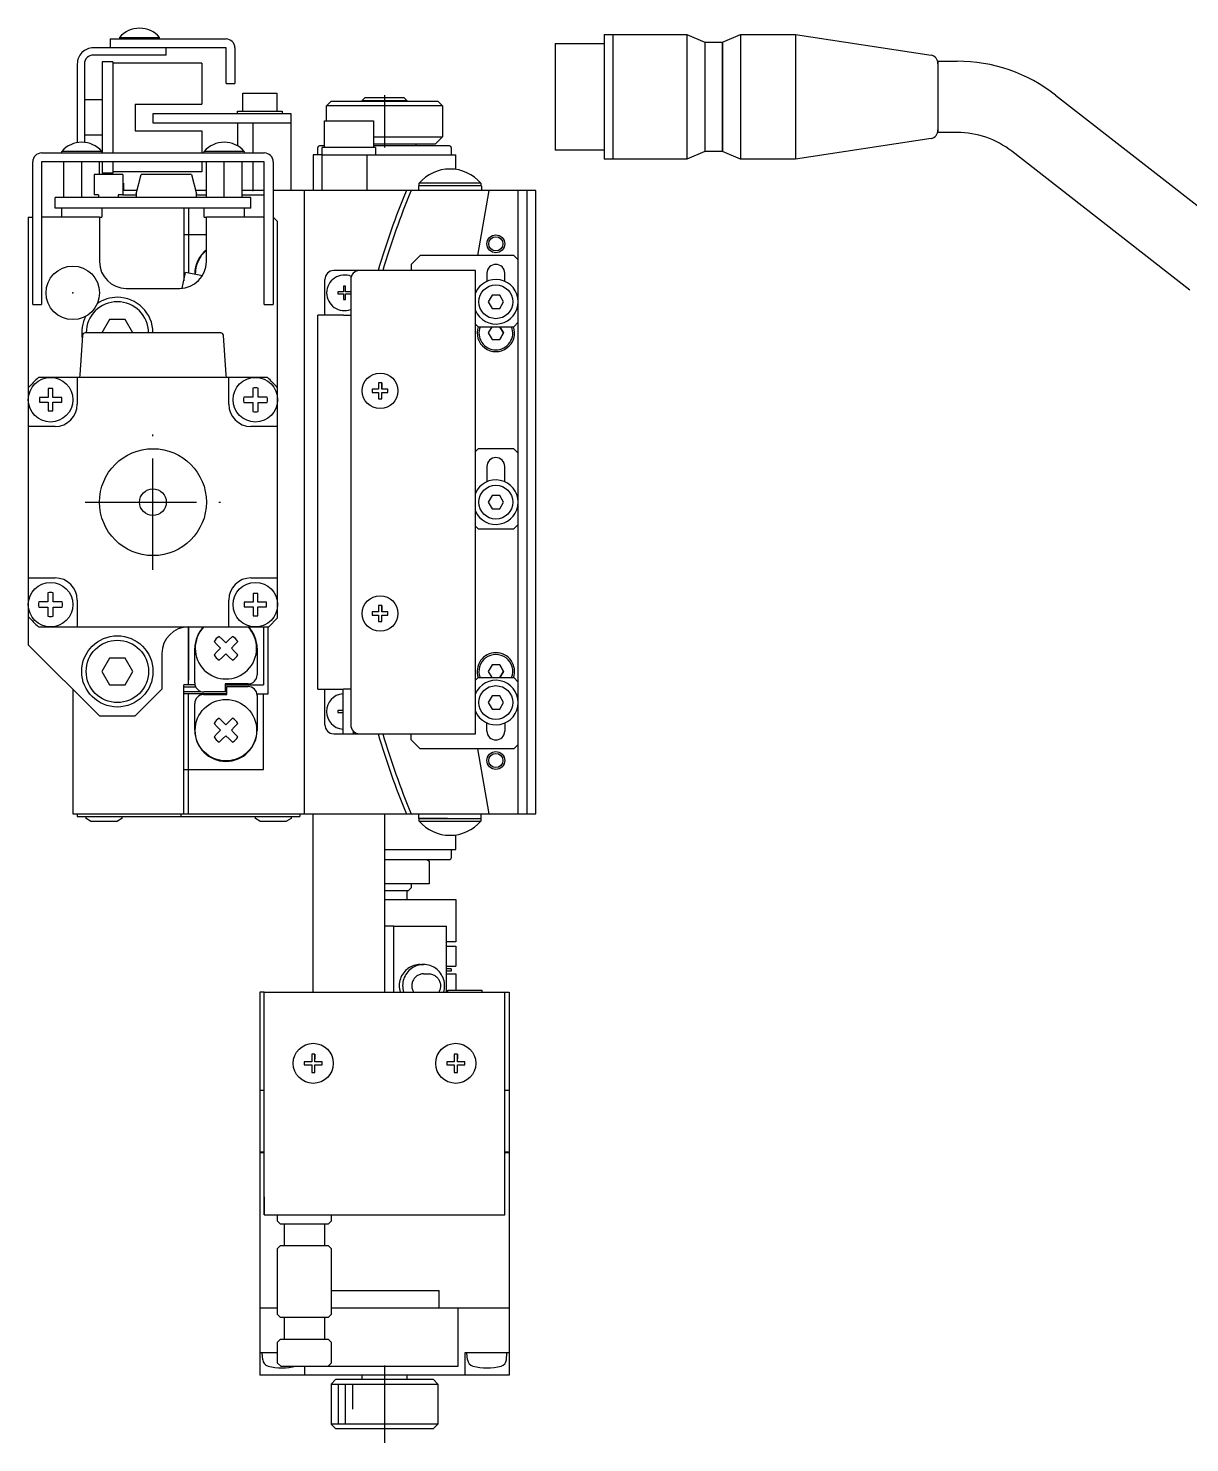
# Model space of a CAD drawing. Extents: x -29 to 396, y 25 to 442.
# Drawn here: x -28.5 to 101.9, y 194.7 to 353.5 of the extents above; entities that cross this region are included whole.
import ezdxf

# ---------------------------------------------------------------- set-up
doc = ezdxf.new("R2010")
doc.units = 0
doc.header["$LTSCALE"] = 10
doc.linetypes.add('CENTER', pattern=[2, 1.25, -0.25, 0.25, -0.25])
doc.layers.get('0').update_dxf_attribs({"linetype": 'CONTINUOUS'})
doc.layers.add('10', color=7, linetype='CONTINUOUS')

msp = doc.modelspace()

# ---------------------------------------------------------------- linework, layer by layer
at = {"color": 7, "linetype": 'CONTINUOUS'}
for p, q in [((-17.016458, 353.333173), (-17.01884, 353.338059)), ((-17.016458, 353.333173), (-17.01884, 353.338059)), ((-14.991036, 353.338059), (-14.99342, 353.333173)), ((36.138329, 352.817687), (36.138329, 345.817689)), ((36.138329, 352.817687), (37.138331, 352.817687)), ((37.138331, 352.817687), (37.138331, 345.817689)), ((37.138331, 352.817687), (37.138331, 345.817689)), ((37.138331, 352.817687), (45.445331, 352.817687)), ((45.445331, 352.817687), (45.445331, 345.817689)), ((45.445331, 352.817687), (47.445331, 351.967689)), ((49.445331, 351.967689), (51.445331, 352.817687)), ((51.445331, 352.817687), (51.445331, 345.817689)), ((51.445331, 352.817687), (57.638331, 352.817687)), ((57.638331, 352.817687), (57.638331, 345.817689)), ((57.638331, 352.817687), (72.872313, 350.502013)), ((-6.304938, 351.314585), (-21.204938, 351.314585)), ((-19.304938, 352.314585), (-19.304938, 351.314585)), ((-19.304938, 352.314585), (-6.304938, 352.314585)), ((-18.254938, 352.498899), (-18.254938, 352.314585)), ((-13.754938, 352.314585), (-13.754938, 352.498899)), ((-13.004938, 350.514585), (-13.004938, 351.314585)), ((-6.304938, 347.314585), (-6.304938, 351.314585)), ((-5.304938, 351.314585), (-5.304938, 347.314585)), ((30.638329, 351.817687), (30.638329, 345.817689)), ((30.638329, 351.817687), (36.138329, 351.817687)), ((47.445331, 351.967689), (47.445331, 345.817689)), ((47.445331, 351.967689), (49.445331, 351.967689)), ((49.445331, 351.967689), (49.445331, 345.817689)), ((49.445331, 345.817689), (49.445331, 351.967689)), ((-23.004938, 349.514585), (-23.004938, 340.667143)), ((-22.204938, 349.514585), (-22.204938, 340.694115)), ((-13.004938, 350.514585), (-21.204938, 350.514585)), ((-19.004938, 349.764585), (-20.204938, 349.764585)), ((-20.204938, 349.764585), (-20.204938, 339.514585)), ((-19.004938, 349.764585), (-19.004938, 339.514585)), ((-9.004938, 349.614585), (-19.004938, 349.614585)), ((-9.004938, 349.614585), (-9.004938, 345.014585)), ((73.638331, 349.817689), (73.638331, 341.817689)), ((73.638331, 349.817689), (75.775919, 349.817689)), ((-6.304938, 347.314585), (-5.304938, 347.314585)), ((-4.404938, 346.214585), (-2.504938, 346.214585)), ((-4.404938, 344.214585), (-4.404938, 346.214585)), ((-2.504938, 346.214585), (-0.604938, 346.214585)), ((-0.604938, 346.214585), (-0.604938, 344.214585)), ((-22.204938, 345.514585), (-20.204938, 345.514585)), ((-16.504938, 345.014585), (-9.004938, 345.014585)), ((-16.504938, 345.014585), (-16.504938, 342.014585)), ((4.995062, 344.814585), (5.495062, 345.314585)), ((17.995062, 344.814585), (4.995062, 344.814585)), ((4.995062, 343.114585), (4.995062, 344.814585)), ((5.495062, 345.314585), (17.495062, 345.314585)), ((8.995062, 345.414585), (9.245062, 345.664585)), ((8.995062, 345.414585), (13.995062, 345.414585)), ((8.995062, 345.314604), (8.995062, 345.414585)), ((9.245062, 345.664585), (9.295062, 345.714585)), ((13.695062, 345.714585), (9.295062, 345.714585)), ((13.695062, 345.714585), (13.745062, 345.664585)), ((13.745062, 345.664585), (13.995062, 345.414585)), ((13.995062, 345.414585), (13.995062, 345.314604)), ((17.495062, 345.314585), (17.995062, 344.814585)), ((17.995062, 344.814585), (17.995062, 341.314585)), ((30.638329, 345.817689), (30.638329, 339.817691)), ((36.138329, 345.817689), (36.138329, 338.817689)), ((37.138331, 345.817689), (37.138331, 338.817689)), ((37.138331, 345.817689), (37.138331, 338.817689)), ((45.445331, 345.817689), (45.445331, 338.817689)), ((47.445331, 345.817689), (47.445331, 339.667689)), ((49.445331, 345.817689), (49.445331, 339.667689)), ((49.445331, 339.667689), (49.445331, 345.817689)), ((51.445331, 345.817689), (51.445331, 338.817689)), ((57.638331, 345.817689), (57.638331, 338.817689)), ((86.844807, 346.012043), (106.821761, 330.433833)), ((-14.504938, 343.914585), (-14.504938, 342.914585)), ((0.995062, 343.914585), (-14.504938, 343.914585)), ((-5.004938, 344.214585), (-2.504938, 344.214585)), ((-5.004938, 343.914585), (-5.004938, 344.214585)), ((-2.504938, 344.214585), (-0.004938, 344.214585)), ((-0.004938, 344.214585), (-0.004938, 343.914585)), ((0.995062, 335.314585), (0.995062, 343.914585)), ((4.745062, 343.114585), (10.245062, 343.114585)), ((4.745062, 340.114585), (4.745062, 343.114585)), ((10.245062, 343.114585), (10.245062, 340.114585)), ((-20.204938, 341.514585), (-22.204938, 341.514585)), ((-16.504938, 342.014585), (-9.004938, 342.014585)), ((-14.504938, 342.914585), (0.995062, 342.914585)), ((-9.004938, 342.014585), (-9.004938, 339.514585)), ((-5.004938, 342.914585), (-5.004938, 340.312661)), ((-3.241668, 339.514585), (-3.241668, 342.914585)), ((75.775919, 341.817689), (73.638331, 341.817689)), ((-7.51884, 340.538058), (-7.516456, 340.533171)), ((-5.493419, 340.533171), (-5.491035, 340.538058)), ((3.995062, 339.314585), (3.995062, 340.114585)), ((4.745062, 340.314585), (4.195062, 340.314585)), ((10.495062, 340.114585), (4.495062, 340.114585)), ((4.495062, 339.314585), (4.495062, 340.114585)), ((10.245062, 341.314585), (11.495062, 341.314585)), ((17.195062, 340.514585), (10.245062, 340.514585)), ((18.795062, 340.314585), (10.245062, 340.314585)), ((10.495062, 340.114585), (10.495062, 339.314585)), ((11.495062, 341.314585), (11.762887, 341.314585)), ((11.762887, 341.314585), (17.995062, 341.314585)), ((14.995062, 340.514585), (14.995062, 340.314585)), ((17.995062, 341.314585), (17.195062, 340.514585)), ((18.995062, 340.114585), (18.995062, 339.314585)), ((36.138329, 339.817691), (30.638329, 339.817691)), ((72.872313, 341.133363), (57.638331, 338.817689)), ((-28.004938, 322.514585), (-28.004938, 338.514585)), ((-27.004938, 339.514585), (-2.004938, 339.514585)), ((-27.004938, 338.514585), (-27.004938, 322.514585)), ((-2.004938, 338.514585), (-27.004938, 338.514585)), ((-20.254938, 339.698898), (-24.754938, 339.698898)), ((-24.754938, 339.514585), (-24.754938, 339.698898)), ((-24.504938, 334.514585), (-24.504938, 338.514585)), ((-22.504938, 334.514585), (-22.504938, 338.514585)), ((-20.504938, 337.114585), (-20.504938, 338.514585)), ((-20.254938, 339.698898), (-20.254938, 339.514585)), ((-20.204938, 338.514585), (-20.204938, 337.264585)), ((-19.004938, 338.514585), (-19.004938, 337.264585)), ((-9.004938, 338.514585), (-9.004938, 337.414585)), ((-4.254938, 339.698898), (-8.754938, 339.698898)), ((-8.754938, 339.514585), (-8.754938, 339.698898)), ((-8.504938, 334.514585), (-8.504938, 338.514585)), ((-6.504938, 334.514585), (-6.504938, 338.514585)), ((-4.504938, 334.514585), (-4.504938, 338.514585)), ((-4.254938, 339.698898), (-4.254938, 339.514585)), ((-3.241668, 335.314585), (-3.241668, 338.514585)), ((-2.004938, 322.514585), (-2.004938, 338.514585)), ((-1.004938, 338.514585), (-1.004938, 322.514585)), ((4.495062, 339.314585), (3.495062, 339.314585)), ((3.495062, 339.314585), (3.495062, 335.314585)), ((4.495062, 335.314585), (4.495062, 339.314585)), ((4.495062, 339.314585), (19.495062, 339.314585)), ((9.495062, 339.314585), (9.495062, 335.314585)), ((19.495062, 337.667711), (19.495062, 339.314585)), ((37.138331, 338.817689), (36.138329, 338.817689)), ((45.445331, 338.817689), (37.138331, 338.817689)), ((47.445331, 339.667689), (45.445331, 338.817689)), ((49.445331, 339.667689), (47.445331, 339.667689)), ((51.445331, 338.817689), (49.445331, 339.667689)), ((57.638331, 338.817689), (51.445331, 338.817689)), ((101.902255, 324.125231), (81.925301, 339.703441)), ((-17.904938, 337.114585), (-21.104938, 337.114585)), ((-21.104938, 337.114585), (-21.104938, 334.814585)), ((-19.004938, 337.264585), (-20.204938, 337.264585)), ((-9.004938, 337.414585), (-19.004938, 337.414585)), ((-17.904938, 337.114585), (-17.904938, 334.814585)), ((-16.404938, 334.914585), (-15.815449, 337.114585)), ((-10.194426, 337.114585), (-15.815449, 337.114585)), ((-10.194426, 337.114585), (-9.604938, 334.914585)), ((-17.804938, 336.114585), (-17.904938, 336.114585)), ((-16.297758, 335.314585), (-17.904938, 335.314585)), ((-17.804938, 336.114585), (-17.804938, 335.314585)), ((-8.504938, 335.314585), (-9.712117, 335.314585)), ((-3.329831, 335.314585), (-4.504938, 335.314585)), ((-3.329831, 335.314585), (-3.241668, 335.314585)), ((-2.004938, 335.314585), (-3.241668, 335.314585)), ((2.495062, 335.314585), (-1.004938, 335.314585)), ((2.495062, 265.314585), (2.495062, 335.314585)), ((28.495062, 335.314585), (2.495062, 335.314585)), ((15.346024, 335.814585), (15.305008, 335.814585)), ((15.305063, 335.814585), (15.305063, 335.314585)), ((22.345638, 335.814585), (15.345831, 335.814585)), ((15.346024, 335.814585), (15.377533, 335.814585)), ((15.395831, 335.814585), (15.377533, 335.814585)), ((22.295831, 336.114585), (15.395831, 336.114585)), ((15.395831, 335.814585), (15.395831, 336.114585)), ((21.971145, 328.014585), (23.258332, 335.314585)), ((22.295831, 336.114585), (22.295831, 335.814585)), ((22.386655, 335.814585), (22.295831, 335.814585)), ((22.3866, 335.814585), (22.345638, 335.814585)), ((22.3866, 335.814585), (22.3866, 335.314585)), ((26.495062, 265.314585), (26.495062, 335.314585)), ((27.495062, 265.314585), (27.495062, 335.314585)), ((28.495062, 265.314585), (28.495062, 335.314585)), ((-3.504938, 334.514585), (-25.504938, 334.514585)), ((-25.504938, 333.314585), (-25.504938, 334.514585)), ((-20.604938, 334.814585), (-21.104938, 334.814585)), ((-20.604938, 334.814585), (-20.604938, 334.514585)), ((-18.404938, 334.814585), (-18.404938, 334.514585)), ((-17.904938, 334.814585), (-18.404938, 334.814585)), ((-17.904938, 334.814585), (-16.404938, 334.814585)), ((-16.404938, 334.914585), (-16.404938, 334.514585)), ((-9.604938, 334.514585), (-9.604938, 334.914585)), ((-9.604938, 334.814585), (-8.504938, 334.814585)), ((-4.504938, 334.814585), (-2.004938, 334.814585)), ((-3.504938, 333.314585), (-3.504938, 334.514585)), ((-28.504938, 332.314585), (-28.004938, 332.314585)), ((-28.504938, 332.314585), (-28.504938, 284.314585)), ((-20.504938, 332.314585), (-27.004938, 332.314585)), ((-3.504938, 333.314585), (-25.504938, 333.314585)), ((-24.754938, 332.314585), (-24.754938, 333.314585)), ((-20.504938, 332.314585), (-20.504938, 327.314585)), ((-20.504938, 332.314585), (-20.254938, 332.314585)), ((-20.254938, 333.314585), (-20.254938, 332.314585)), ((-11.049449, 333.314585), (-11.049449, 325.16667)), ((-10.524432, 333.314585), (-10.524432, 326.027487)), ((-8.754938, 332.314585), (-8.754938, 333.314585)), ((-8.754938, 332.314585), (-8.504938, 332.314585)), ((-8.504938, 327.314585), (-8.504938, 332.314585)), ((-2.004938, 332.314585), (-8.504938, 332.314585)), ((-4.254938, 333.314585), (-4.254938, 332.314585)), ((-1.004938, 332.314585), (-0.504938, 331.814585)), ((-10.524431, 330.314585), (-11.049449, 330.314585)), ((-8.504938, 330.314585), (-10.524431, 330.314585)), ((-0.504938, 287.314585), (-0.504938, 331.814585)), ((14.495062, 327.014585), (15.495062, 328.014585)), ((25.995062, 328.014585), (15.495062, 328.014585)), ((25.995062, 328.014585), (26.495062, 327.514585)), ((-11.212297, 324.328892), (-10.8691, 326.094484)), ((-8.961507, 325.723685), (-10.8691, 326.094484)), ((20.695062, 326.314585), (5.795062, 326.314585)), ((14.495062, 327.014585), (14.495062, 326.314585)), ((21.695062, 326.314585), (20.695062, 326.314585)), ((21.695062, 274.314585), (21.695062, 326.314585)), ((22.995062, 326.014585), (22.995062, 325.105873)), ((24.995062, 325.105873), (24.995062, 326.014585)), ((-17.504938, 324.314585), (-11.504938, 324.314585)), ((4.795062, 321.314585), (4.795062, 325.314585)), ((6.870062, 323.939585), (6.245062, 323.939585)), ((6.245062, 323.939585), (6.245062, 323.689585)), ((6.870062, 324.564585), (6.870062, 323.939585)), ((7.120062, 324.564585), (6.870062, 324.564585)), ((7.120062, 323.939585), (7.120062, 324.564585)), ((7.695062, 323.939585), (7.120062, 323.939585)), ((7.695062, 325.314585), (7.695062, 275.314585)), ((-28.004938, 322.514585), (-27.004938, 322.514585)), ((-2.004938, 322.514585), (-1.004938, 322.514585)), ((6.245062, 323.689585), (6.870062, 323.689585)), ((6.870062, 323.689585), (6.870062, 323.064585)), ((6.870062, 323.064585), (7.120062, 323.064585)), ((7.120062, 323.064585), (7.120062, 323.689585)), ((7.120062, 323.689585), (7.695062, 323.689585)), ((23.56205, 323.564585), (23.129037, 322.814585)), ((23.129037, 322.814585), (23.56205, 322.064585)), ((24.428075, 323.564585), (23.56205, 323.564585)), ((24.861088, 322.814585), (24.428075, 323.564585)), ((24.428075, 322.064585), (24.861088, 322.814585)), ((-19.370963, 320.814585), (-20.236988, 319.314585)), ((-17.638912, 320.814585), (-19.370963, 320.814585)), ((-16.772887, 319.314585), (-17.638912, 320.814585)), ((3.995062, 279.314585), (3.995062, 321.314585)), ((4.088755, 321.314585), (3.995062, 321.314585)), ((5.964102, 321.314585), (4.088755, 321.314585)), ((6.870409, 321.314585), (5.964102, 321.314585)), ((6.870409, 321.314585), (7.695062, 321.314585)), ((23.56205, 322.064585), (24.428075, 322.064585)), ((-6.884326, 319.314585), (-22.125549, 319.314585)), ((21.995062, 320.014585), (21.695062, 320.314585)), ((21.995062, 320.014585), (25.995062, 320.014585)), ((23.533182, 320.014585), (23.129037, 319.314585)), ((23.129037, 319.314585), (23.56205, 318.564585)), ((24.428075, 318.564585), (24.861088, 319.314585)), ((24.861088, 319.314585), (24.428075, 318.564585)), ((24.861088, 319.314585), (24.456943, 320.014585)), ((24.456943, 320.014585), (24.861088, 319.314585)), ((26.495062, 320.514585), (25.995062, 320.014585)), ((-22.424818, 319.035512), (-22.73396, 314.614585)), ((-6.275916, 314.614585), (-6.585057, 319.035512)), ((23.56205, 318.564585), (24.428075, 318.564585)), ((-22.73396, 314.614585), (-22.754938, 314.314585)), ((-6.254938, 314.314585), (-6.275916, 314.614585)), ((-26.004938, 314.314585), (-27.35017, 314.314585)), ((-26.264938, 313.062818), (-26.264938, 312.074585)), ((-25.744938, 313.062818), (-26.264938, 313.062818)), ((-23.004938, 314.314585), (-26.004938, 314.314585)), ((-25.744938, 312.074585), (-25.744938, 313.062818)), ((-6.004938, 314.314585), (-23.004938, 314.314585)), ((-23.004938, 314.314585), (-23.004938, 311.314585)), ((-6.004938, 311.314585), (-6.004938, 314.314585)), ((-3.004938, 314.314585), (-6.004938, 314.314585)), ((-3.304938, 313.13083), (-3.304938, 312.114585)), ((-1.659705, 314.314585), (-3.004938, 314.314585)), ((-2.704938, 312.114585), (-2.704938, 313.13083)), ((10.108701, 312.994585), (10.108701, 312.634585)), ((10.815062, 312.994585), (10.108701, 312.994585)), ((11.175062, 313.700946), (10.815062, 313.700946)), ((10.815062, 313.700946), (10.815062, 312.994585)), ((11.175062, 312.994585), (11.175062, 313.700946)), ((11.175062, 313.700946), (11.175062, 312.994585)), ((11.881424, 312.994585), (11.175062, 312.994585)), ((11.881424, 312.634585), (11.881424, 312.994585)), ((-27.253171, 312.074585), (-27.253171, 311.554585)), ((-26.264938, 312.074585), (-27.253171, 312.074585)), ((-27.253171, 311.554585), (-26.264938, 311.554585)), ((-26.264938, 311.554585), (-26.264938, 310.566352)), ((-24.756704, 312.074585), (-25.744938, 312.074585)), ((-25.744938, 311.554585), (-24.756704, 311.554585)), ((-25.744938, 310.566352), (-25.744938, 311.554585)), ((-24.756704, 311.554585), (-24.756704, 312.074585)), ((-3.304938, 312.114585), (-4.321182, 312.114585)), ((-4.321182, 311.514585), (-3.304938, 311.514585)), ((-3.304938, 311.514585), (-3.304938, 310.49834)), ((-1.688693, 312.114585), (-2.704938, 312.114585)), ((-2.704938, 310.49834), (-2.704938, 311.514585)), ((-2.704938, 311.514585), (-1.688693, 311.514585)), ((10.108701, 312.634585), (10.815062, 312.634585)), ((10.815062, 312.634585), (10.815062, 311.928223)), ((10.815062, 311.928223), (11.175062, 311.928223)), ((11.175062, 312.634585), (11.881424, 312.634585)), ((11.175062, 311.928223), (11.175062, 312.634585)), ((11.175062, 311.928223), (11.175062, 312.634585)), ((-26.264938, 310.566352), (-25.744938, 310.566352)), ((-25.504938, 308.814585), (-28.504938, 308.814585)), ((-0.504938, 308.814585), (-3.504938, 308.814585)), ((21.695062, 306.014585), (21.995062, 306.314585)), ((25.995062, 306.314585), (21.995062, 306.314585)), ((25.995062, 306.314585), (26.495062, 305.814585)), ((22.995062, 304.314585), (22.995062, 302.605873)), ((24.995062, 302.605873), (24.995062, 304.314585)), ((23.56205, 301.064585), (23.129037, 300.314585)), ((23.129037, 300.314585), (23.56205, 299.564585)), ((24.428075, 301.064585), (23.56205, 301.064585)), ((24.861088, 300.314585), (24.428075, 301.064585)), ((24.428075, 299.564585), (24.861088, 300.314585)), ((23.56205, 299.564585), (24.428075, 299.564585)), ((21.995062, 297.314585), (21.695062, 297.614585)), ((21.995062, 297.314585), (25.995062, 297.314585)), ((26.495062, 297.814585), (25.995062, 297.314585)), ((-28.504938, 291.814585), (-25.504938, 291.814585)), ((-3.504938, 291.814585), (-0.504938, 291.814585)), ((-26.304938, 289.114585), (-27.321182, 289.114585)), ((-26.304938, 290.13083), (-26.304938, 289.114585)), ((-25.704938, 289.114585), (-25.704938, 290.13083)), ((-24.688693, 289.114585), (-25.704938, 289.114585)), ((-23.004938, 289.314585), (-23.004938, 286.314585)), ((-6.004938, 286.314585), (-6.004938, 289.314585)), ((-4.253171, 289.074585), (-4.253171, 288.554585)), ((-3.264938, 289.074585), (-4.253171, 289.074585)), ((-3.264938, 290.062818), (-3.264938, 289.074585)), ((-2.744938, 290.062818), (-3.264938, 290.062818)), ((-2.744938, 289.074585), (-2.744938, 290.062818)), ((-1.756704, 289.074585), (-2.744938, 289.074585)), ((-1.756704, 288.554585), (-1.756704, 289.074585)), ((-27.321182, 288.514585), (-26.304938, 288.514585)), ((-26.304938, 288.514585), (-26.304938, 287.49834)), ((-25.704938, 288.514585), (-24.688693, 288.514585)), ((-25.704938, 287.49834), (-25.704938, 288.514585)), ((-4.253171, 288.554585), (-3.264938, 288.554585)), ((-3.264938, 288.554585), (-3.264938, 287.566352)), ((-3.264938, 287.566352), (-2.744938, 287.566352)), ((-2.744938, 288.554585), (-1.756704, 288.554585)), ((-2.744938, 287.566352), (-2.744938, 288.554585)), ((10.108701, 287.994585), (10.108701, 287.634585)), ((10.815062, 287.994585), (10.108701, 287.994585)), ((10.108701, 287.634585), (10.815062, 287.634585)), ((11.175062, 288.700946), (10.815062, 288.700946)), ((10.815062, 288.700946), (10.815062, 287.994585)), ((10.815062, 287.634585), (10.815062, 286.928223)), ((11.175062, 287.994585), (11.175062, 288.700946)), ((11.175062, 288.700946), (11.175062, 287.994585)), ((11.881424, 287.994585), (11.175062, 287.994585)), ((11.175062, 287.634585), (11.881424, 287.634585)), ((11.175062, 286.928223), (11.175062, 287.634585)), ((11.175062, 286.928223), (11.175062, 287.634585)), ((11.881424, 287.634585), (11.881424, 287.994585)), ((-27.35017, 286.314585), (-1.504938, 286.314585)), ((-10.524432, 286.314522), (-10.524432, 280.314586)), ((-10.524431, 280.314586), (-10.524431, 286.314522)), ((-2.08948, 286.314585), (-2.08948, 279.814585)), ((-1.559922, 278.814585), (-1.559922, 286.314585)), ((-0.504938, 287.314585), (-1.504938, 286.314585)), ((10.815062, 286.928223), (11.175062, 286.928223)), ((-20.504938, 276.314585), (-28.504938, 284.314585)), ((-7.298752, 284.29079), (-7.651451, 284.662961)), ((-6.931234, 283.914584), (-7.298752, 284.29079)), ((-6.691686, 284.897855), (-7.063857, 285.250554)), ((-6.31548, 284.530337), (-6.691686, 284.897855)), ((-6.31548, 284.530337), (-5.939274, 284.897855)), ((-5.939274, 284.897855), (-5.567103, 285.250554)), ((-5.699726, 283.914584), (-5.332208, 284.29079)), ((-5.332208, 284.29079), (-4.97951, 284.662961)), ((-19.370963, 282.814585), (-20.236988, 281.314585)), ((-17.638912, 282.814585), (-19.370963, 282.814585)), ((-16.772887, 281.314585), (-17.638912, 282.814585)), ((-13.504938, 283.314585), (-13.504938, 279.314585)), ((-9.806937, 280.014584), (-9.806937, 283.914584)), ((-7.298752, 283.538378), (-7.651451, 283.166207)), ((-6.931234, 283.914584), (-7.298752, 283.538378)), ((-6.691686, 282.931312), (-7.063857, 282.578613)), ((-6.31548, 283.29883), (-6.691686, 282.931312)), ((-6.31548, 283.29883), (-5.939274, 282.931312)), ((-5.939274, 282.931312), (-5.567103, 282.578613)), ((-5.699726, 283.914584), (-5.332208, 283.538378)), ((-5.332208, 283.538378), (-4.97951, 283.166207)), ((-2.806937, 283.914584), (-2.806937, 280.914584)), ((-20.236988, 281.314585), (-19.370963, 279.814585)), ((-17.638912, 279.814585), (-16.772887, 281.314585)), ((23.56205, 282.064585), (23.129037, 281.314585)), ((23.129037, 281.314585), (23.533182, 280.614585)), ((24.428075, 282.064585), (23.56205, 282.064585)), ((24.861088, 281.314585), (24.428075, 282.064585)), ((24.428075, 282.064585), (24.861088, 281.314585)), ((24.456943, 280.614585), (24.861088, 281.314585)), ((24.861088, 281.314585), (24.456943, 280.614585)), ((-19.370963, 279.814585), (-17.638912, 279.814585)), ((-9.786734, 279.814586), (-11.049449, 279.814586)), ((-11.049449, 265.314585), (-11.049449, 279.814585)), ((-11.049449, 279.564586), (-9.699967, 279.564586)), ((-10.524431, 279.814585), (-10.524431, 280.314586)), ((-6.406937, 279.914584), (-6.406937, 279.014584)), ((-3.806937, 279.914584), (-6.406937, 279.914584)), ((-6.406937, 279.814585), (-2.08948, 279.814585)), ((-6.406937, 279.564586), (-6.21548, 279.564586)), ((-6.21548, 278.714584), (-6.21548, 279.614584)), ((-6.21548, 279.614584), (-3.81548, 279.614584)), ((-6.21548, 279.614584), (-3.81548, 279.614584)), ((21.995062, 280.614585), (21.695062, 280.314585)), ((21.995062, 280.614585), (25.995062, 280.614585)), ((26.495062, 280.114585), (25.995062, 280.614585)), ((-23.504938, 279.314585), (-23.504938, 265.314585)), ((-13.504938, 279.314585), (-16.504938, 276.314585)), ((-11.049449, 279.064586), (-9.119195, 279.064586)), ((-11.049449, 279.064584), (-11.012304, 279.064584)), ((-11.012304, 279.064584), (-11.049449, 279.064584)), ((-11.049449, 279.064584), (-10.899181, 279.064584)), ((-6.21548, 278.814585), (-11.049449, 278.814585)), ((-10.899181, 279.064584), (-9.119189, 279.064584)), ((-10.524432, 265.314585), (-10.524432, 278.814585)), ((-8.81548, 278.714584), (-6.21548, 278.714584)), ((-8.81548, 278.714584), (-6.21548, 278.714584)), ((-6.406937, 279.014584), (-8.806937, 279.014584)), ((-6.406937, 279.064586), (-6.21548, 279.064586)), ((-6.21548, 279.064585), (-6.406937, 279.064585)), ((-2.790426, 278.814586), (-2.835685, 278.814586)), ((-2.81548, 278.614584), (-2.81548, 274.714584)), ((-2.775855, 278.814585), (-1.559922, 278.814585)), ((-2.089479, 270.314585), (-2.089479, 278.814585)), ((-2.089479, 278.314586), (-2.089479, 278.315207)), ((3.995062, 279.314585), (4.088755, 279.314585)), ((4.088755, 279.314585), (5.964102, 279.314585)), ((4.795062, 275.314585), (4.795062, 279.314585)), ((5.964102, 279.314585), (6.870409, 279.314585)), ((6.795062, 279.314585), (6.795062, 274.314585)), ((7.695062, 279.314585), (6.870409, 279.314585)), ((23.56205, 278.564585), (23.129037, 277.814585)), ((24.428075, 278.564585), (23.56205, 278.564585)), ((24.861088, 277.814585), (24.428075, 278.564585)), ((-20.504938, 276.314585), (-16.504938, 276.314585)), ((-9.81548, 274.714584), (-9.81548, 277.714584)), ((6.795062, 276.939585), (6.245062, 276.939585)), ((6.245062, 276.939585), (6.245062, 276.689585)), ((6.245062, 276.689585), (6.795062, 276.689585)), ((23.129037, 277.814585), (23.56205, 277.064585)), ((23.56205, 277.064585), (24.428075, 277.064585)), ((24.428075, 277.064585), (24.861088, 277.814585)), ((-7.298752, 275.09079), (-7.651451, 275.462961)), ((-6.931234, 274.714584), (-7.298752, 275.09079)), ((-6.931234, 274.714584), (-7.298752, 274.338378)), ((-6.691686, 275.697855), (-7.063857, 276.050554)), ((-6.31548, 275.330337), (-6.691686, 275.697855)), ((-6.31548, 275.330337), (-5.939274, 275.697855)), ((-5.939274, 275.697855), (-5.567103, 276.050554)), ((-5.699726, 274.714584), (-5.332208, 275.09079)), ((-5.699726, 274.714584), (-5.332208, 274.338378)), ((-5.332208, 275.09079), (-4.97951, 275.462961)), ((22.995062, 274.614585), (22.995062, 275.523297)), ((24.995062, 275.523297), (24.995062, 274.614585)), ((-7.298752, 274.338378), (-7.651451, 273.966207)), ((-6.691686, 273.731312), (-7.063857, 273.378613)), ((-6.31548, 274.09883), (-6.691686, 273.731312)), ((-6.31548, 274.09883), (-5.939274, 273.731312)), ((-5.939274, 273.731312), (-5.567103, 273.378613)), ((-5.332208, 274.338378), (-4.97951, 273.966207)), ((5.795062, 274.314585), (21.695062, 274.314585)), ((7.995062, 274.600442), (7.995062, 274.314585)), ((7.995062, 274.314585), (7.995062, 274.600442)), ((14.495062, 273.614585), (14.495062, 274.314585)), ((14.495062, 273.614585), (15.495062, 272.614585)), ((25.995062, 272.614585), (15.495062, 272.614585)), ((23.258332, 265.314585), (21.971145, 272.614585)), ((25.995062, 272.614585), (26.495062, 273.114585)), ((-11.049449, 270.314585), (-2.089479, 270.314585)), ((-2.089479, 270.813966), (-2.089479, 270.814586)), ((-23.504938, 265.314585), (2.495062, 265.314585)), ((-23.004938, 265.314585), (-23.004938, 265.014585)), ((-11.379868, 265.314585), (-11.379868, 265.014585)), ((1.995062, 265.314585), (1.995062, 265.014585)), ((2.495062, 265.314585), (28.495062, 265.314585)), ((3.495062, 245.314585), (3.495062, 265.314585)), ((11.495062, 265.314585), (11.495062, 245.314585)), ((15.345831, 264.814585), (15.345831, 265.314585)), ((22.345831, 264.814585), (22.345831, 265.314585)), ((-23.004938, 265.014585), (1.995062, 265.014585)), ((-22.004938, 264.80326), (-22.004938, 265.014585)), ((-21.504938, 264.514585), (-22.004938, 264.80326)), ((-21.504938, 264.514585), (-18.504938, 264.514585)), ((-18.004938, 264.80326), (-18.504938, 264.514585)), ((-18.004938, 265.014585), (-18.004938, 264.80326)), ((-3.004938, 264.80326), (-3.004938, 265.014585)), ((-2.504938, 264.514585), (-3.004938, 264.80326)), ((-2.504938, 264.514585), (0.495062, 264.514585)), ((0.995062, 264.80326), (0.495062, 264.514585)), ((0.995062, 265.014585), (0.995062, 264.80326)), ((15.350628, 264.814585), (15.345831, 264.814585)), ((18.565168, 264.814585), (15.350628, 264.814585)), ((15.395831, 264.514585), (15.395831, 264.814585)), ((15.41251, 264.814585), (22.345831, 264.814585)), ((22.295831, 264.814585), (22.295831, 264.514585)), ((19.495062, 261.314585), (19.495062, 262.961459)), ((11.495062, 261.314585), (19.495062, 261.314585)), ((18.995062, 261.314585), (18.995062, 260.364585)), ((11.495062, 260.214585), (18.845062, 260.214585)), ((16.295062, 260.214585), (16.495062, 260.014585)), ((16.495062, 260.014585), (16.495062, 259.714585)), ((16.495062, 259.714585), (16.495062, 257.464585)), ((16.495062, 257.464585), (11.495062, 257.464585)), ((14.495062, 257.464566), (14.495062, 257.014585)), ((11.495062, 256.714585), (14.195062, 256.714585)), ((11.495062, 255.714585), (19.495062, 255.714585)), ((13.995062, 256.714585), (13.995062, 255.714585)), ((14.495062, 257.014585), (14.195062, 256.714585)), ((19.495062, 255.714585), (19.495062, 250.964585)), ((12.55717, 252.714586), (11.495062, 252.714586)), ((12.55717, 252.714586), (18.446933, 252.714586)), ((12.55717, 245.314585), (12.55717, 252.714586)), ((18.446933, 245.314585), (18.446933, 252.714586)), ((19.495062, 250.964585), (18.446933, 250.964585)), ((18.446933, 250.464585), (19.495062, 250.464585)), ((19.495062, 250.464585), (19.495062, 248.214585)), ((13.848848, 247.724456), (13.723425, 247.588422)), ((13.984269, 247.85015), (13.848848, 247.724456)), ((14.128867, 247.964744), (13.984269, 247.85015)), ((14.230466, 247.724456), (14.105043, 247.588422)), ((14.281769, 248.067547), (14.128867, 247.964744)), ((14.365887, 247.85015), (14.230466, 247.724456)), ((14.44205, 248.157934), (14.281769, 248.067547)), ((14.510485, 247.964744), (14.365887, 247.85015)), ((14.60874, 248.235361), (14.44205, 248.157934)), ((14.663387, 248.067547), (14.510485, 247.964744)), ((14.780833, 248.29936), (14.60874, 248.235361)), ((14.823668, 248.157934), (14.663387, 248.067547)), ((14.957286, 248.349542), (14.780833, 248.29936)), ((14.990358, 248.235361), (14.823668, 248.157934)), ((15.137034, 248.385604), (14.957286, 248.349542)), ((15.162451, 248.29936), (14.990358, 248.235361)), ((15.318989, 248.40733), (15.137034, 248.385604)), ((15.338904, 248.349542), (15.162451, 248.29936)), ((15.502051, 248.414586), (15.318989, 248.40733)), ((15.518652, 248.385604), (15.338904, 248.349542)), ((15.502051, 248.414586), (15.883669, 248.414586)), ((15.700607, 248.40733), (15.518652, 248.385604)), ((15.883669, 248.414586), (15.700607, 248.40733)), ((16.068511, 248.407188), (15.883669, 248.414586)), ((16.252214, 248.385038), (16.068511, 248.407188)), ((16.433644, 248.348274), (16.252214, 248.385038)), ((16.611684, 248.297122), (16.433644, 248.348274)), ((16.785235, 248.231897), (16.611684, 248.297122)), ((16.953228, 248.153002), (16.785235, 248.231897)), ((17.114626, 248.060922), (16.953228, 248.153002)), ((17.268436, 247.956227), (17.114626, 248.060922)), ((17.413707, 247.83956), (17.268436, 247.956227)), ((17.549546, 247.711642), (17.413707, 247.83956)), ((18.446933, 248.214585), (19.495062, 248.214585)), ((18.995062, 247.914585), (18.446933, 247.914585)), ((18.995062, 247.914585), (18.995062, 247.664585)), ((13.156314, 246.237322), (13.146417, 246.050965)), ((13.180395, 246.422332), (13.156314, 246.237322)), ((13.218516, 246.604876), (13.180395, 246.422332)), ((13.270445, 246.783851), (13.218516, 246.604876)), ((13.335869, 246.958174), (13.270445, 246.783851)), ((13.414391, 247.126792), (13.335869, 246.958174)), ((13.505538, 247.288684), (13.414391, 247.126792)), ((13.608757, 247.442871), (13.505538, 247.288684)), ((13.537932, 246.237322), (13.528035, 246.050965)), ((13.562013, 246.422332), (13.537932, 246.237322)), ((13.600134, 246.604876), (13.562013, 246.422332)), ((13.652063, 246.783851), (13.600134, 246.604876)), ((13.723425, 247.588422), (13.608757, 247.442871)), ((13.717487, 246.958174), (13.652063, 246.783851)), ((13.796009, 247.126792), (13.717487, 246.958174)), ((13.887156, 247.288684), (13.796009, 247.126792)), ((13.990375, 247.442871), (13.887156, 247.288684)), ((14.105043, 247.588422), (13.990375, 247.442871)), ((14.57053, 246.196279), (14.560812, 246.094768)), ((14.587742, 246.296753), (14.57053, 246.196279)), ((14.612352, 246.395617), (14.587742, 246.296753)), ((14.644218, 246.492306), (14.612352, 246.395617)), ((14.683159, 246.586268), (14.644218, 246.492306)), ((14.728952, 246.676968), (14.683159, 246.586268)), ((14.781337, 246.763886), (14.728952, 246.676968)), ((14.840013, 246.846527), (14.781337, 246.763886)), ((14.904646, 246.92442), (14.840013, 246.846527)), ((14.974867, 246.99712), (14.904646, 246.92442)), ((15.050276, 247.064211), (14.974867, 246.99712)), ((15.130441, 247.125311), (15.050276, 247.064211)), ((15.214906, 247.180072), (15.130441, 247.125311)), ((15.303188, 247.22818), (15.214906, 247.180072)), ((15.394784, 247.269361), (15.303188, 247.22818)), ((15.48917, 247.30338), (15.394784, 247.269361)), ((15.585807, 247.330043), (15.48917, 247.30338)), ((15.684145, 247.349197), (15.585807, 247.330043)), ((15.783622, 247.360733), (15.684145, 247.349197)), ((15.883669, 247.364586), (15.783622, 247.360733)), ((15.883669, 247.364586), (16.456096, 247.364586)), ((16.456096, 247.364586), (16.56007, 247.360424)), ((16.56007, 247.360424), (16.663403, 247.347965)), ((16.663403, 247.347965), (16.765457, 247.327285)), ((16.765457, 247.327285), (16.865605, 247.298512)), ((16.865605, 247.298512), (16.963227, 247.261823)), ((16.963227, 247.261823), (17.057723, 247.217445)), ((17.057723, 247.217445), (17.14851, 247.16565)), ((17.14851, 247.16565), (17.235027, 247.106759)), ((17.235027, 247.106759), (17.316743, 247.041134)), ((17.316743, 247.041134), (17.393152, 246.96918)), ((17.393152, 246.96918), (17.463784, 246.891341)), ((17.463784, 246.891341), (17.528203, 246.808096)), ((17.528203, 246.808096), (17.586012, 246.719959)), ((17.675114, 247.573261), (17.549546, 247.711642)), ((17.586012, 246.719959), (17.636855, 246.627473)), ((17.636855, 246.627473), (17.680418, 246.531209)), ((17.789637, 247.425271), (17.675114, 247.573261)), ((17.680418, 246.531209), (17.716433, 246.431759)), ((17.716433, 246.431759), (17.744678, 246.329737)), ((17.744678, 246.329737), (17.764978, 246.225772)), ((17.764978, 246.225772), (17.777208, 246.120506)), ((17.892409, 247.268583), (17.789637, 247.425271)), ((17.982796, 247.104163), (17.892409, 247.268583)), ((18.060242, 246.933026), (17.982796, 247.104163)), ((18.124268, 246.756227), (18.060242, 246.933026)), ((18.174481, 246.574855), (18.124268, 246.756227)), ((18.210569, 246.390029), (18.174481, 246.574855)), ((18.232312, 246.202888), (18.210569, 246.390029)), ((18.239575, 246.014586), (18.232312, 246.202888)), ((18.995062, 247.664585), (18.446933, 247.664585)), ((18.446933, 247.364585), (19.495062, 247.364585)), ((19.495062, 247.364585), (19.495062, 245.514586)), ((-2.504938, 245.314585), (-2.504938, 202.314585)), ((-2.004938, 245.314585), (-2.504938, 245.314585)), ((-2.004938, 220.314585), (-2.004938, 245.314585)), ((-2.004938, 245.314585), (-1.004938, 245.314585)), ((-2.004938, 244.814585), (-2.004938, 245.314585)), ((-2.004938, 244.814585), (-2.004938, 245.314585)), ((-2.004938, 234.314585), (-2.004938, 244.814585)), ((-1.004938, 245.314585), (25.495062, 245.314585)), ((13.146417, 246.050965), (13.150764, 245.864388)), ((13.150764, 245.864388), (13.16933, 245.678719)), ((13.16933, 245.678719), (13.202001, 245.495081)), ((13.202001, 245.495081), (13.248581, 245.314585)), ((13.528035, 246.050965), (13.532382, 245.864388)), ((13.532382, 245.864388), (13.550948, 245.678719)), ((13.550948, 245.678719), (13.583619, 245.495081)), ((13.583619, 245.495081), (13.630199, 245.314585)), ((14.560812, 246.094768), (14.558645, 245.992798)), ((14.558645, 245.992798), (14.564041, 245.890954)), ((14.564041, 245.890954), (14.57697, 245.789814)), ((14.57697, 245.789814), (14.597357, 245.689958)), ((14.597357, 245.689958), (14.625086, 245.591955)), ((14.625086, 245.591955), (14.659999, 245.496364)), ((14.659999, 245.496364), (14.701896, 245.403731)), ((14.701896, 245.403731), (14.750539, 245.314585)), ((17.633383, 245.394805), (17.589227, 245.314585)), ((17.672074, 245.477902), (17.633383, 245.394805)), ((17.705122, 245.563489), (17.672074, 245.477902)), ((17.732374, 245.65117), (17.705122, 245.563489)), ((17.753701, 245.740538), (17.732374, 245.65117)), ((17.769006, 245.831177), (17.753701, 245.740538)), ((17.778218, 245.922668), (17.769006, 245.831177)), ((17.777208, 246.120506), (17.781293, 246.014586)), ((17.781293, 246.014586), (17.778218, 245.922668)), ((18.13714, 245.314585), (18.18177, 245.486206)), ((18.18177, 245.486206), (18.213825, 245.660718)), ((18.213825, 245.660718), (18.233128, 245.837166)), ((18.233128, 245.837166), (18.239575, 246.014586)), ((18.619383, 245.514586), (22.419383, 245.514586)), ((18.619383, 245.314585), (18.619383, 245.514586)), ((22.419383, 245.514586), (22.419383, 245.314585)), ((24.995062, 220.314585), (24.995062, 245.314585)), ((25.495062, 245.314585), (25.495062, 202.314585)), ((3.315062, 238.326104), (3.315062, 237.494585)), ((3.675062, 238.326104), (3.315062, 238.326104)), ((3.675062, 237.494585), (3.675062, 238.326104)), ((3.675062, 238.326104), (3.675062, 237.829306)), ((19.315062, 238.326104), (19.315062, 237.494585)), ((19.675062, 238.326104), (19.315062, 238.326104)), ((19.675062, 237.494585), (19.675062, 238.326104)), ((19.675062, 238.326104), (19.675062, 237.829306)), ((2.483544, 237.494585), (2.483544, 237.134585)), ((3.315062, 237.494585), (2.483544, 237.494585)), ((2.483544, 237.134585), (3.315062, 237.134585)), ((3.315062, 237.134585), (3.315062, 236.303066)), ((4.506581, 237.494585), (3.675062, 237.494585)), ((3.675062, 237.134585), (4.506581, 237.134585)), ((3.675062, 236.303066), (3.675062, 237.134585)), ((3.675062, 236.303066), (3.675062, 236.799864)), ((4.506581, 237.134585), (4.506581, 237.494585)), ((18.483544, 237.494585), (18.483544, 237.134585)), ((19.315062, 237.494585), (18.483544, 237.494585)), ((18.483544, 237.134585), (19.315062, 237.134585)), ((19.315062, 237.134585), (19.315062, 236.303066)), ((20.506581, 237.494585), (19.675062, 237.494585)), ((19.675062, 237.134585), (20.506581, 237.134585)), ((19.675062, 236.303066), (19.675062, 237.134585)), ((19.675062, 236.303066), (19.675062, 236.799864)), ((20.506581, 237.134585), (20.506581, 237.494585)), ((3.315062, 236.303066), (3.675062, 236.303066)), ((19.315062, 236.303066), (19.675062, 236.303066)), ((-2.504938, 234.314585), (-2.004938, 234.314585)), ((-2.004938, 233.814585), (-2.004938, 234.314585)), ((-2.004938, 222.314585), (-2.004938, 233.814585)), ((24.995062, 234.314585), (25.495062, 234.314585)), ((-2.004938, 227.324585), (-2.504938, 227.324585)), ((-2.504938, 227.314585), (-2.004938, 227.314585)), ((25.495062, 227.324585), (24.995062, 227.324585)), ((24.995062, 227.314585), (25.495062, 227.314585)), ((-2.004938, 222.314585), (-2.004938, 220.314585)), ((-2.004938, 220.314585), (-1.004938, 220.314585)), ((-1.004938, 220.314585), (23.995062, 220.314585)), ((-0.504938, 219.614585), (-0.504938, 220.314585)), ((-0.204938, 219.314585), (-0.504938, 219.614585)), ((-0.204938, 219.314585), (5.195062, 219.314585)), ((0.245062, 216.814585), (0.245062, 219.314585)), ((4.745062, 219.314585), (4.745062, 216.814585)), ((5.495062, 219.614585), (5.195062, 219.314585)), ((5.495062, 220.314585), (5.495062, 219.614585)), ((23.995062, 220.314585), (24.995062, 220.314585)), ((-0.504938, 216.514585), (-0.204938, 216.814585)), ((-0.504938, 209.114585), (-0.504938, 216.514585)), ((5.195062, 216.814585), (-0.204938, 216.814585)), ((5.195062, 216.814585), (5.495062, 216.514585)), ((5.495062, 216.514585), (5.495062, 209.114585)), ((5.495062, 211.814585), (17.148062, 211.814585)), ((17.148062, 211.814585), (17.648062, 211.814585)), ((17.648062, 209.824585), (17.648062, 211.814585)), ((-0.504938, 209.824585), (-2.504938, 209.824585)), ((25.495062, 209.824585), (5.495062, 209.824585)), ((19.745062, 203.314585), (19.745062, 209.814585)), ((-0.204938, 208.814585), (-0.504938, 209.114585)), ((-0.204938, 208.814585), (5.195062, 208.814585)), ((0.245062, 206.314585), (0.245062, 208.814585)), ((4.745062, 208.814585), (4.745062, 206.314585)), ((5.495062, 209.114585), (5.195062, 208.814585)), ((-0.504938, 206.014585), (-0.204938, 206.314585)), ((-0.504938, 203.655892), (-0.504938, 206.014585)), ((5.195062, 206.314585), (-0.204938, 206.314585)), ((5.195062, 206.314585), (5.495062, 206.014585)), ((5.495062, 206.014585), (5.495062, 203.655892)), ((-0.504938, 204.814585), (-2.504938, 204.814585)), ((-2.187795, 204.047135), (-2.254938, 204.814585)), ((-0.158237, 203.314585), (-0.504938, 203.655892)), ((-0.158237, 203.314585), (19.745062, 203.314585)), ((2.495062, 203.314585), (2.495062, 202.314585)), ((5.495062, 203.655892), (5.148362, 203.314585)), ((20.495062, 204.814585), (20.495062, 202.314585)), ((25.495062, 204.814585), (20.495062, 204.814585)), ((20.812205, 204.047135), (20.745062, 204.814585)), ((25.176647, 204.032596), (25.245062, 204.814585)), ((25.495062, 202.314585), (-2.504938, 202.314585)), ((5.495062, 201.314585), (5.995062, 201.814585)), ((16.995062, 201.814585), (5.995062, 201.814585)), ((8.995062, 201.814585), (8.995062, 202.314585)), ((13.995062, 202.314585), (13.995062, 201.814585)), ((16.995062, 201.814585), (17.495062, 201.314585)), ((5.495062, 201.314585), (5.495062, 196.814585)), ((17.495062, 201.314585), (17.495062, 196.814585)), ((5.995062, 196.314585), (5.495062, 196.814585)), ((5.995062, 196.314585), (11.495062, 196.314585)), ((11.495062, 196.314585), (16.995062, 196.314585)), ((17.495062, 196.814585), (16.995062, 196.314585))]:
    msp.add_line(p, q, dxfattribs=at)
at = {"color": 4, "linetype": 'CONTINUOUS'}
for p, q in [((-18.254938, 352.498899), (-13.754938, 352.498899)), ((15.395831, 264.514585), (22.295831, 264.514585)), ((5.491408, 201.314585), (17.491408, 201.314585)), ((6.291408, 201.314585), (6.291408, 196.814585)), ((7.091408, 201.314585), (7.091408, 196.814585)), ((7.887754, 201.314585), (7.887754, 198.48847)), ((17.491408, 196.814585), (5.491408, 196.814585))]:
    msp.add_line(p, q, dxfattribs=at)
at = {"color": 4, "linetype": 'CENTER'}
msp.add_line((11.491408, 203.404585), (11.491408, 194.724585), dxfattribs=at)
at = {"color": 4, "linetype": 'CONTINUOUS'}
for centre in [(23.995062, 329.314585), (23.995062, 271.314585)]:
    msp.add_circle(centre, 1, dxfattribs=at)
at = {"color": 7, "linetype": 'CONTINUOUS'}
for centre, radius in [((23.995062, 329.314585), 0.8), ((-23.504938, 323.814585), 3), ((23.995062, 322.814585), 1.9), ((10.995062, 312.814585), 2), ((-26.004938, 311.814585), 2.5), ((-3.004938, 311.814585), 2.5), ((-14.504938, 300.314585), 6), ((-14.504938, 300.314585), 1.5), ((23.995062, 300.314585), 1.9), ((-26.004938, 288.814585), 2.5), ((-3.004938, 288.814585), 2.5), ((10.995062, 287.814585), 2), ((-18.504938, 281.314585), 4), ((-18.504938, 281.314585), 3.5), ((23.995062, 277.814585), 1.9), ((-6.31548, 274.714584), 3.45), ((23.995062, 271.314585), 0.8), ((3.495062, 237.314585), 2.25), ((19.495062, 237.314585), 2.25)]:
    msp.add_circle(centre, radius, dxfattribs=at)
for centre, radius, start, end in [((-16.004938, 350.514585), 3, 41.409635, 138.590378), ((-21.204939, 349.514586), 1.799999, 89.9999572, 180.0000428), ((-6.304938, 351.314585), 1, 0, 90), ((-21.204939, 349.514586), 0.999999, 89.9999572, 180.0000428), ((72.638329, 349.529771), 1.000002, 0, 76.468302), ((75.775919, 331.817689), 18, 52.052569, 90), ((72.638329, 342.105605), 1.000002, 283.531698, 0), ((75.775919, 331.817689), 10, 52.052569, 90), ((-22.504938, 337.714585), 3, 41.409622, 138.590378), ((-6.504938, 337.714585), 3, 41.409622, 138.590378), ((4.195062, 340.114585), 0.2, 90, 180), ((18.795062, 340.114585), 0.2, 0, 90), ((-27.004938, 338.514585), 1, 90, 180), ((-2.004938, 338.514585), 1, 0, 90), ((18.845831, 333.195054), 4.519531, 40.239266, 139.760734), ((98.495062, 300.314585), 91.5, 157.510528, 163.491774), ((98.495062, 300.314585), 91, 157.380135, 163.39845), ((-17.504938, 327.314585), 3, 180, 270), ((-11.504938, 327.314585), 3, 270, 0), ((-6.31548, 325.914586), 3.5, 128.723248, 180), ((-6.31548, 325.914586), 3.45, 129.392203, 180.575599), ((5.795062, 325.314585), 1, 90, 180), ((6.995062, 323.814585), 2, 67.579293, 180), ((8.695062, 325.314585), 1, 90, 180), ((23.995062, 326.014585), 1, 0, 180), ((23.995062, 322.814585), 2.5, 203.073918, 156.926082), ((-18.504938, 319.314585), 3.5, 90, 180), ((-18.504938, 319.314585), 4, 90, 124.163321), ((-18.504938, 319.314585), 4, 0, 90), ((-18.504938, 319.314585), 3.5, 0, 90), ((6.995062, 323.814585), 2, 180, 290.487315), ((-18.504938, 319.314585), 4, 151.862254, 189.414744), ((-22.125549, 319.014585), 0.3, 90, 176), ((-6.884326, 319.014585), 0.3, 4, 90), ((23.995062, 319.314585), 2.1, 160.528779, 19.471221), ((23.995062, 319.314585), 1.9, 158.381728, 270), ((23.995062, 319.314585), 1.9, 270, 21.618272), ((-14.504938, 300.314585), 19, 132.536898, 137.463102), ((-3.004938, 311.814585), 1.35, 77.160412, 102.839588), ((-14.504938, 300.314585), 19, 42.536898, 47.463102), ((-25.504938, 311.314585), 2.5, 270, 0), ((-3.504938, 311.314585), 2.5, 180, 270), ((-3.004938, 311.814585), 1.35, 167.160412, 192.839588), ((-3.004938, 311.814585), 1.35, 347.160412, 12.839588), ((-3.004938, 311.814585), 1.35, 257.160412, 282.839588), ((23.995062, 304.314585), 1, 0, 180), ((23.995062, 300.314585), 2.5, 203.073918, 156.926082), ((-25.504938, 289.314585), 2.5, 0, 90), ((-3.504938, 289.314585), 2.5, 90, 180), ((-26.004938, 288.814585), 1.35, 167.160412, 192.839588), ((-26.004938, 288.814585), 1.35, 77.160412, 102.839588), ((-26.004938, 288.814585), 1.35, 347.160412, 12.839588), ((-14.504938, 300.314585), 19, 222.536898, 227.463102), ((-26.004938, 288.814585), 1.35, 257.160412, 282.839588), ((-10.504938, 283.314585), 3, 90, 180), ((-6.306937, 283.914584), 3.5, 136.70816, 180), ((-6.31548, 283.914584), 3.45, 135.920757, 44.079243), ((-6.306937, 283.914584), 3.5, 0, 43.29184), ((-6.31548, 283.914584), 1.531302, 119.25645, 150.74355), ((-6.31548, 283.914584), 1.531302, 29.25645, 60.74355), ((-6.31548, 283.914584), 1.531302, 209.25645, 240.74355), ((-6.31548, 283.914584), 1.531302, 299.25645, 330.74355), ((23.995062, 281.314585), 2.1, 90, 199.471223), ((23.995062, 281.314585), 1.9, 338.381725, 201.618275), ((23.995062, 281.314585), 2.1, 340.528777, 90), ((-8.806937, 280.014584), 1, 180, 270), ((-3.81548, 278.614584), 1, 0, 90), ((-3.806937, 280.914584), 1, 270, 0), ((23.995062, 277.814585), 2.5, 203.073918, 156.926082), ((-8.81548, 277.714584), 1, 90, 180), ((6.995062, 276.814585), 2, 95.73917, 180), ((6.995062, 276.814585), 2, 180, 264.26083), ((-6.31548, 274.714584), 3.5, 180, 0), ((-6.31548, 274.714584), 1.531302, 119.25645, 150.74355), ((-6.31548, 274.714584), 1.531302, 29.25645, 60.74355), ((5.795062, 275.314585), 1, 180, 270), ((8.695062, 275.314585), 1, 180, 270), ((-6.31548, 274.714584), 1.531302, 209.25645, 240.74355), ((-6.31548, 274.714584), 1.531302, 299.25645, 330.74355), ((98.495062, 300.314585), 91.5, 196.508226, 202.489472), ((98.495062, 300.314585), 91, 196.60155, 202.619865), ((23.995062, 274.614585), 1, 180, 0), ((18.845831, 267.434116), 4.519531, 220.239266, 319.760734), ((18.845062, 260.364585), 0.15, 270, 0), ((-1.369934, 204.118689), 0.820985, 185, 254.718428), ((-0.004938, 209.114585), 6, 254.718428, 284.835112), ((21.630066, 204.118689), 0.820985, 185, 254.718428), ((22.995062, 209.114585), 6, 254.718428, 285.442716), ((24.379691, 204.10232), 0.8, 285.442716, 355)]:
    msp.add_arc(centre, radius, start, end, dxfattribs=at)
at = {"color": 7}
for p in [(-23.504938, 323.814585), (-14.504938, 300.314585)]:
    msp.add_point(p, dxfattribs=at)
at = {"layer": '10', "color": 4, "linetype": 'CENTER'}
for p, q in [((11.495062, 345.989585), (11.495062, 340.139585)), ((-14.504938, 292.714585), (-14.504938, 307.914585)), ((-22.104938, 300.314585), (-6.904938, 300.314585))]:
    msp.add_line(p, q, dxfattribs=at)

doc.saveas('drawing.dxf')
